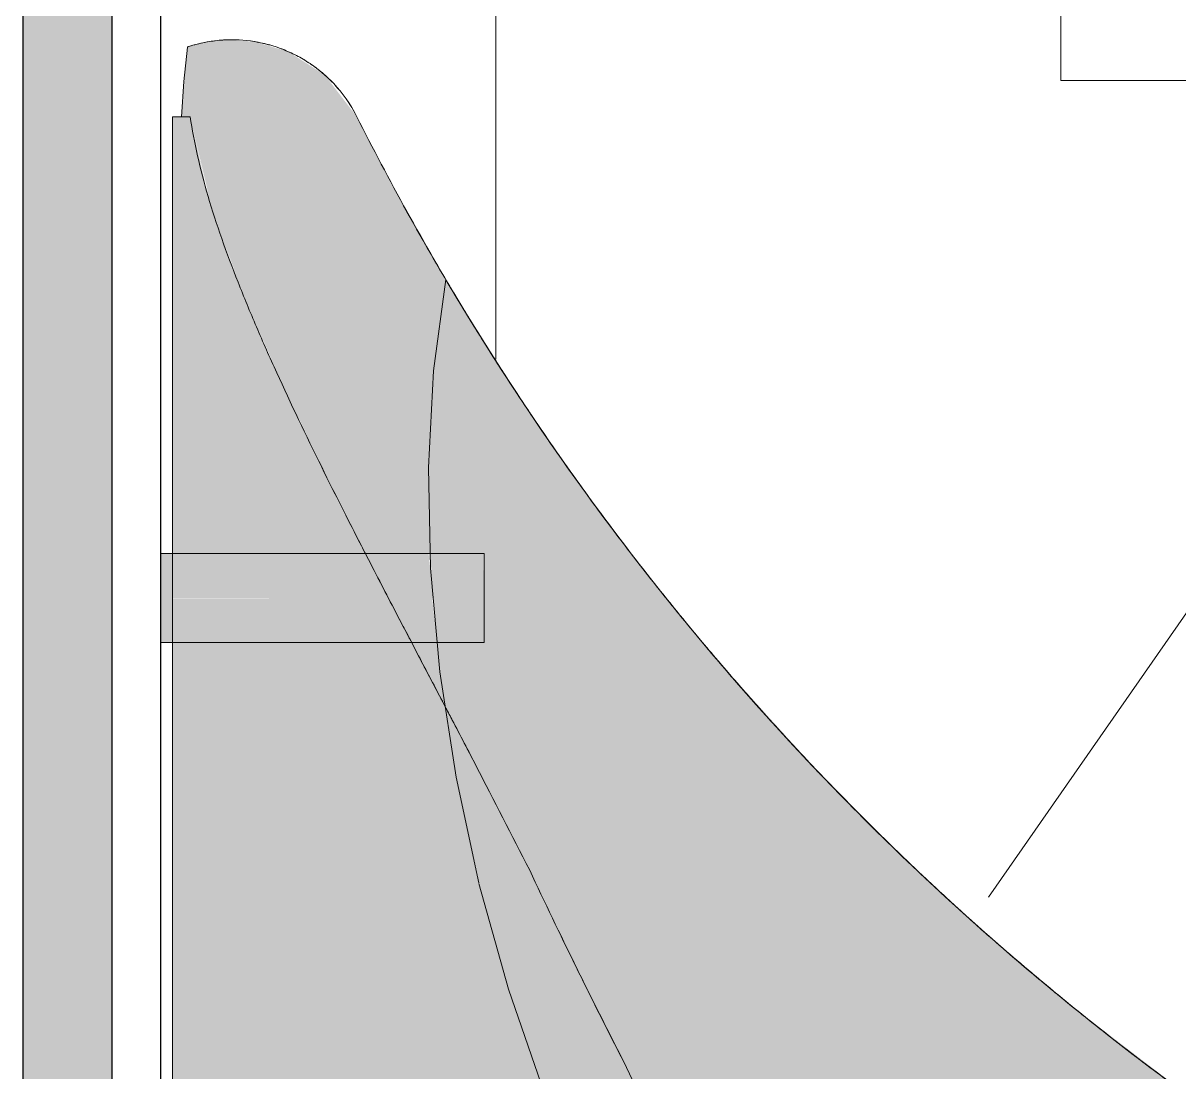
# Model space of a CAD drawing. Header units: millimetres. Extents: x 0 to 102275, y -2706 to 7916.
# Drawn here: x 72686.1 to 72946.2, y 700 to 936.1 of the extents above; entities that cross this region are included whole.
import ezdxf

# ---------------------------------------------------------------- set-up
doc = ezdxf.new("R2010")
doc.units = ezdxf.units.MM
for name, color, linetype, lineweight, true_color in [('A-WALL-5', 7, 'Continuous', 30, 0x3c3c3c), ('A-WALL-FNSH-3', 7, 'Continuous', 30, 0x3c3c3c), ('I-WALL-1', 7, 'Continuous', 9, 0x787878)]:
    doc.layers.add(name, color=color, linetype=linetype, lineweight=lineweight, true_color=true_color)
for name, color, linetype, lineweight in [('A-WALL-PATT', 7, 'Continuous', 9), ('P-SANR-FIXT', 7, 'Continuous', 9), ('P-SANR-FIXT-IDEN', 7, 'Continuous', 9)]:
    doc.layers.add(name, color=color, linetype=linetype, lineweight=lineweight)
doc.layers.add('P-SANR-FIXT-2', color=7, linetype='Continuous', lineweight=9, transparency=0.7)

# ---------------------------------------------------------------- blocks, each defined once
blk = doc.blocks.new('Urinal - Urinal-30617152-Развертка 1_15-1')
at = {"layer": 'P-SANR-FIXT-2'}
h = blk.add_hatch(color=256, dxfattribs=at)
h.paths.add_polyline_path([(69494.31, 493.38), (69501.66, 497.68), (69500.48, 496.47), (69501.67, 497.37), (69501.67, 497.14), (69504.57, 499.09), (69515.2, 507.91), (69526.33, 520.82), (69535.07, 534.33), (69543.16, 551.53), (69549.93, 572.39), (69554.29, 592.18), (69557.19, 614.85), (69545.89, 619.1), (69523.46, 628.38), (69532.04, 624.66), (69527.33, 603.53), (69521.89, 586.76), (69515.14, 571.59), (69508.42, 559.8), (69498.04, 546.49), (69489.21, 537.88), (69479.06, 530.64), (69476.79, 529.36), (69466, 524.08), (69466, 495.59), (69495.11, 495.59), (69495.11, 494.96), (69494.64, 494.3), (69494.71, 493.99), (69494.71, 493.68)])
h.paths.add_polyline_path([(69399.21, 495.59), (69426, 495.7), (69425.75, 520.19), (69410.08, 523.73), (69394.47, 529.71), (69378.21, 538.48), (69363.61, 548.46), (69347.11, 562.46), (69335.31, 574.09), (69343.79, 554.4), (69346.11, 547.79), (69332.8, 553.92), (69321.63, 558.39), (69313.08, 561.12), (69336.89, 537.5), (69359.98, 518.57), (69380.88, 504.61), (69398.82, 495.59)])
h.paths.add_polyline_path([(69465.58, 524.15), (69465.95, 524.36), (69465.59, 524.16)])
h.paths.add_polyline_path([(69465.79, 524.17), (69466, 524.26), (69465.81, 524.18)])
h.paths.add_polyline_path([(69240.01, 782.18), (69238.52, 793.22), (69238.21, 796.7), (69232.44, 796.7), (69239.02, 784.07)])
h.paths.add_polyline_path([(69228.84, 816.7), (69236.67, 816.7), (69236.27, 836.06), (69237.55, 858.91), (69240.13, 878.37), (69238.24, 881.84), (69228.84, 898.49), (69220.03, 915.14), (69212.91, 924.41), (69204.71, 929.67), (69197.04, 931.95), (69190.66, 932.32), (69185.9, 931.75), (69181.98, 930.71), (69180.63, 915), (69182.59, 915), (69187.28, 895.27), (69194.2, 875.84), (69203.89, 853.59), (69215.39, 829.87), (69222.06, 816.7), (69223.69, 816.7)])
h = blk.add_hatch(color=256, dxfattribs=at)
h.paths.add_polyline_path([(69200.75, 569.31), (69220.68, 571.89), (69240.81, 572.75), (69260.94, 571.89), (69280.87, 569.31), (69337.44, 569.31), (69335.31, 574.09), (69334.49, 574.91), (69318.59, 593.61), (69305.04, 612.15), (69292.65, 631.69), (69282.34, 650.14), (69271.73, 672.2), (69261.34, 698.02), (69252.94, 723.36), (69246.73, 746.5), (69241.94, 769.59), (69240.01, 782.18), (69232.44, 796.7), (69178.61, 796.7), (69178.61, 569.31), (69189.59, 569.31)])
h.paths.add_polyline_path([(69212.2, 816.7), (69222.06, 816.7), (69207.14, 846.78), (69199.6, 863.2), (69192.26, 880.98), (69186.14, 899.33), (69182.59, 915), (69178.61, 915), (69178.61, 816.7), (69188.46, 816.7)])
h = blk.add_hatch(color=256, dxfattribs=at)
h.paths.add_polyline_path([(69426, 520.14), (69465.95, 524.39), (69467.17, 524.86), (69483.69, 533.96), (69489.47, 538.13), (69500.34, 549.13), (69508.85, 560.55), (69517.18, 575.68), (69522.88, 589.1), (69528.63, 608.45), (69532.04, 624.66), (69514.48, 632.3), (69502.96, 637.67), (69493.21, 642.48), (69475.21, 651.79), (69450.34, 666.04), (69427.16, 680.87), (69408.29, 693.89), (69382.87, 713.42), (69377.24, 717.92), (69357.89, 734.65), (69343.81, 747.64), (69322.87, 768.78), (69303.84, 789.83), (69296.55, 798.39), (69285.73, 811.71), (69271.22, 831.02), (69257.83, 850.2), (69240.13, 878.37), (69237.4, 857.79), (69236.27, 836.06), (69236.73, 816.7), (69248.74, 816.7), (69248.6, 796.7), (69238.21, 796.7), (69238.8, 790.09), (69242.44, 766.34), (69248.45, 739.42), (69255.01, 716.46), (69263.19, 693.02), (69272.35, 670.92), (69284.6, 646.09), (69294.07, 629.15), (69309.08, 606.37), (69322.81, 588.42), (69335.78, 573.63), (69349.95, 559.75), (69364.58, 547.66), (69380.43, 537.05), (69397.24, 528.52), (69410.88, 523.44), (69425.75, 520.19)])
h.paths.add_polyline_path([(69465.9, 524.18), (69466, 524.21), (69479.35, 530.88), (69478.05, 530.3), (69469.63, 526.05), (69465.92, 524.19)])
for points in [[(69178.61, 806.7), (69178.61, 816.7), (69176, 816.7), (69176, 806.7)], [(69187.28, 806.7), (69237.33, 806.7), (69236.27, 816.7), (69178.61, 816.7), (69178.61, 806.7), (69187.17, 806.7)], [(69247.19, 796.7), (69248.74, 796.7), (69248.6, 816.7), (69236.67, 816.64), (69237.1, 809.29), (69238.21, 796.7), (69246.98, 796.7)], [(69178.61, 796.7), (69178.61, 806.7), (69176, 806.7), (69176, 796.7)], [(69213.91, 796.7), (69238.21, 796.7), (69237.04, 806.7), (69178.61, 806.61), (69178.61, 796.7), (69187.28, 796.7)]]:
    blk.add_hatch(color=256, dxfattribs=at).paths.add_polyline_path(points)
at = {"layer": 'P-SANR-FIXT'}
for p, q in [((69178.61, 569.31), (69178.61, 915)), ((69178.61, 915), (69178.61, 905.94)), ((69178.61, 915), (69180.63, 915)), ((69182.59, 915), (69178.61, 915)), ((69180.63, 915), (69182.59, 915)), ((69178.61, 905.75), (69178.61, 816.84)), ((69178.61, 816.7), (69176, 816.7)), ((69178.61, 816.84), (69178.61, 816.51)), ((69248.74, 816.7), (69178.61, 816.7)), ((69178.61, 816.5), (69178.61, 815.53)), ((69178.61, 815.49), (69178.61, 813.95)), ((69248.74, 806.7), (69248.74, 816.7)), ((69248.74, 816.7), (69248.74, 806.7)), ((69178.61, 813.9), (69178.61, 811.88)), ((69178.61, 811.81), (69178.61, 809.45)), ((69178.61, 809.37), (69178.61, 806.83)), ((69178.61, 806.64), (69178.61, 801.83)), ((69248.74, 797.1), (69248.74, 806.7)), ((69248.74, 806.7), (69248.74, 797.1)), ((69178.61, 801.75), (69178.61, 799.77)), ((69178.61, 799.7), (69178.61, 798.18)), ((69176, 796.7), (69178.61, 796.7)), ((69178.61, 798.12), (69178.61, 797.17)), ((69178.61, 797.13), (69178.61, 796.81)), ((69178.61, 796.81), (69178.61, 569.31)), ((69178.61, 796.7), (69248.74, 796.7)), ((69248.74, 796.7), (69248.74, 797.04)), ((69248.74, 797.04), (69248.74, 796.7)), ((69242.44, 766.34), (69238.8, 790.09)), ((69247.58, 742.57), (69242.44, 766.34))]:
    blk.add_line(p, q, dxfattribs=at)
at = {"layer": 'P-SANR-FIXT', "flags": 128}
for points in [[(69181.98, 930.71), (69181.2, 922.94), (69180.63, 915)], [(69180.63, 915), (69181.2, 922.94), (69181.98, 930.71)], [(69238.8, 790.09), (69236.73, 813.41), (69236.27, 836.06), (69237.4, 857.79), (69240.13, 878.37)], [(69240.13, 878.37), (69237.4, 857.79), (69236.27, 836.06)], [(69236.27, 836.06), (69236.73, 813.41), (69238.8, 790.09), (69242.44, 766.34), (69247.58, 742.57)], [(69262.34, 695.1), (69254.27, 718.59), (69247.61, 742.43)], [(69247.61, 742.43), (69254.27, 718.59), (69262.34, 695.1), (69271.73, 672.2), (69282.34, 650.14), (69294.07, 629.15), (69306.77, 609.46), (69320.33, 591.28), (69334.58, 574.81)]]:
    blk.add_lwpolyline(points, dxfattribs=at)
at = {"layer": 'P-SANR-FIXT'}
for points, knots in [([(69220.14, 915), (69218.68, 917.91), (69215.96, 921.64), (69211.9, 925.37), (69208.81, 927.57), (69206.24, 928.99), (69204.2, 929.91), (69201.19, 931.08), (69196.29, 932.27), (69190.38, 932.48), (69185.6, 931.78), (69182.63, 930.95), (69181.99, 930.72), (69181.98, 930.71)], [-1, -1, -1, -1, -0.892857, -0.839286, -0.785714, -0.732143, -0.705357, -0.678571, -0.571429, -0.428571, -0.285714, -0.142857, 0, 0, 0, 0]), ([(69181.98, 930.71), (69181.99, 930.72), (69182.36, 930.84), (69184.02, 931.35), (69186.75, 931.97), (69190.92, 932.46), (69195.75, 932.29), (69200.7, 931.21), (69204.02, 930.03), (69206.76, 928.71), (69208.81, 927.53), (69210.87, 926.12), (69214.97, 922.79), (69218.19, 918.87), (69220.14, 915)], [-1, -1, -1, -1, -0.892857, -0.785714, -0.678571, -0.571429, -0.428571, -0.357143, -0.285714, -0.25, -0.214286, -0.178571, -0.142857, 0, 0, 0, 0]), ([(69182.59, 915), (69183.49, 909.3), (69186.15, 897.34), (69191.92, 881.17), (69197.45, 867.74), (69203.55, 853.99), (69211.67, 837.07), (69218.65, 823.29), (69222.02, 816.73)], [0, 0, 0, 0, 0.125, 0.25, 0.3125, 0.375, 0.5, 0.6111334, 0.6111334, 0.6111334, 0.6111334]), ([(69259.02, 745.44), (69255, 753.29), (69246.99, 768.92), (69234.93, 791.88), (69223.19, 814.37), (69212.04, 836.28), (69203.55, 853.99), (69197.45, 867.74), (69191.92, 881.17), (69186.15, 897.34), (69183.49, 909.3), (69182.59, 915)], [0, 0, 0, 0, 0.125, 0.25, 0.375, 0.5, 0.625, 0.6875, 0.75, 0.875, 1, 1, 1, 1]), ([(69557.19, 614.85), (69557.17, 614.86), (69556.66, 615.04), (69554.54, 615.82), (69551.55, 616.94), (69548.5, 618.1), (69545.94, 619.08), (69543.07, 620.2), (69539.89, 621.46), (69536.44, 622.85), (69532.78, 624.35), (69528.9, 625.97), (69523.37, 628.33), (69513.08, 632.85), (69496.68, 640.53), (69475.36, 651.52), (69453.13, 664.15), (69430.61, 678.25), (69408.22, 693.69), (69378.95, 715.87), (69344.01, 746.29), (69305.93, 786.06), (69272.12, 828.36), (69247.96, 864.71), (69231.17, 893.72), (69223.68, 907.95), (69220.14, 915)], [-1, -1, -1, -1, -0.975, -0.95, -0.925, -0.9125, -0.9, -0.8875, -0.875, -0.8625, -0.85, -0.8375, -0.825, -0.8, -0.75, -0.7, -0.65, -0.6, -0.55, -0.5, -0.4, -0.3, -0.2, -0.1, -0.05, 0, 0, 0, 0]), ([(69220.14, 915), (69223.68, 907.95), (69231.04, 893.96), (69239.28, 879.7), (69243.53, 872.68)], [-1, -1, -1, -1, -0.95, -0.90166644, -0.90166644, -0.90166644, -0.90166644]), ([(69256.49, 852.22), (69255.93, 853.06), (69254.75, 854.85), (69253.04, 857.49), (69250.71, 861.11), (69248.57, 864.51), (69246.71, 867.5), (69244.97, 870.31), (69243.44, 872.83), (69242.22, 874.86), (69241.26, 876.47), (69240.43, 877.87), (69240.16, 878.31), (69240.13, 878.37)], [0.858667, 0.858667, 0.858667, 0.858667, 0.8668478, 0.8763587, 0.8858696, 0.9048913, 0.9144022, 0.923913, 0.9429348, 0.9524457, 0.9619565, 0.9809783, 1, 1, 1, 1]), ([(69240.13, 878.37), (69240.17, 878.31), (69240.42, 877.88), (69241.15, 876.65), (69241.88, 875.42), (69242.85, 873.82), (69244.04, 871.85), (69245.4, 869.61), (69246.89, 867.2), (69248.52, 864.58), (69250.33, 861.71), (69252.28, 858.67), (69254.31, 855.52), (69255.74, 853.34), (69256.48, 852.23)], [0, 0, 0, 0, 0.0217391, 0.0326087, 0.0434783, 0.0543478, 0.0652174, 0.076087, 0.0869565, 0.0978261, 0.1086957, 0.1195652, 0.1304348, 0.1413043, 0.1413043, 0.1413043, 0.1413043]), ([(69243.53, 872.68), (69243.68, 872.44), (69243.98, 871.94), (69244.29, 871.44), (69244.45, 871.18)], [-0.901666436, -0.901666436, -0.901666436, -0.901666436, -0.9, -0.89820748, -0.89820748, -0.89820748, -0.89820748]), ([(69256.48, 852.23), (69257.22, 851.11), (69258.15, 849.71), (69259.11, 848.29), (69259.29, 848.02)], [0.14130435, 0.14130435, 0.14130435, 0.14130435, 0.15217391, 0.1546635, 0.1546635, 0.1546635, 0.1546635]), ([(69259.29, 848.02), (69259.11, 848.29), (69258.15, 849.71), (69257.22, 851.11), (69256.49, 852.22)], [0.8453365, 0.8453365, 0.8453365, 0.8453365, 0.84782609, 0.85866696, 0.85866696, 0.85866696, 0.85866696]), ([(69287.94, 808.89), (69287.9, 808.94), (69284.17, 813.64), (69278.79, 820.62), (69272.16, 829.59), (69267.39, 836.25), (69263.12, 842.37), (69260.48, 846.25), (69259.29, 848.02)], [0.7332886, 0.7332886, 0.7332886, 0.7332886, 0.7336957, 0.7717391, 0.7907609, 0.8097826, 0.8288043, 0.8453365, 0.8453365, 0.8453365, 0.8453365]), ([(69259.29, 848.02), (69260.67, 845.96), (69263.73, 841.48), (69268.72, 834.37), (69276.1, 824.19), (69282.62, 815.61), (69287.37, 809.6), (69287.94, 808.89)], [0.1546635, 0.1546635, 0.1546635, 0.1546635, 0.173913, 0.1956522, 0.2173913, 0.2608696, 0.2667114, 0.2667114, 0.2667114, 0.2667114]), ([(69271.16, 831.01), (69271.75, 830.2), (69272.79, 828.76), (69273.85, 827.32), (69274.31, 826.69)], [-0.80565182, -0.80565182, -0.80565182, -0.80565182, -0.8, -0.79559839, -0.79559839, -0.79559839, -0.79559839]), ([(69303.73, 789.83), (69302.24, 791.56), (69298.29, 796.19), (69294.46, 800.81), (69292.12, 803.69)], [0.68156152, 0.68156152, 0.68156152, 0.68156152, 0.69565217, 0.71914429, 0.71914429, 0.71914429, 0.71914429]), ([(69232.4, 796.74), (69233.26, 795.1), (69235.78, 790.29), (69238.32, 785.44), (69239.99, 782.24)], [0.7227517, 0.7227517, 0.7227517, 0.7227517, 0.75, 0.80235536, 0.80235536, 0.80235536, 0.80235536]), ([(69309.21, 783.57), (69310.57, 782.04), (69314.57, 777.58), (69318.67, 773.13), (69321.41, 770.22)], [0.33541473, 0.33541473, 0.33541473, 0.33541473, 0.34782609, 0.37170348, 0.37170348, 0.37170348, 0.37170348]), ([(69241.58, 779.21), (69243.38, 775.77), (69249.2, 764.61), (69255, 753.29), (69259.02, 745.44)], [0.8188833, 0.8188833, 0.8188833, 0.8188833, 0.875, 1, 1, 1, 1]), ([(69363.13, 729.92), (69362.28, 730.67), (69350.12, 741.41), (69337.86, 753.15), (69327.05, 764.32), (69326.45, 764.94)], [0.51518055, 0.51518055, 0.51518055, 0.51518055, 0.52173913, 0.60869565, 0.61379941, 0.61379941, 0.61379941, 0.61379941]), ([(69326.46, 764.93), (69332.14, 759.03), (69344.04, 747.17), (69356.6, 735.66), (69363.12, 729.93)], [0.38620059, 0.38620059, 0.38620059, 0.38620059, 0.43478261, 0.48481945, 0.48481945, 0.48481945, 0.48481945]), ([(69369.54, 724.37), (69372.26, 722.05), (69376.67, 718.35), (69381.14, 714.71), (69382.82, 713.35)], [0.50111414, 0.50111414, 0.50111414, 0.50111414, 0.52173913, 0.53419397, 0.53419397, 0.53419397, 0.53419397]), ([(69382.82, 713.35), (69384.01, 712.4), (69386.44, 710.45), (69388.88, 708.52), (69390.14, 707.54)], [-0.50823337, -0.50823337, -0.50823337, -0.50823337, -0.5, -0.49131098, -0.49131098, -0.49131098, -0.49131098]), ([(69403.64, 697.29), (69400.94, 699.28), (69396.42, 702.67), (69391.94, 706.14), (69390.14, 707.54)], [0.41535292, 0.41535292, 0.41535292, 0.41535292, 0.43478261, 0.44792567, 0.44792567, 0.44792567, 0.44792567]), ([(69337.44, 569.31), (69334.35, 575.98), (69328.21, 589.7), (69319.32, 611.35), (69310.24, 633.68), (69297.6, 664.07), (69287.33, 687.14), (69280.13, 702.4)], [0, 0, 0, 0, 0.166667, 0.333333, 0.5, 0.666667, 1, 1, 1, 1])]:
    blk.add_open_spline(points, degree=3, knots=knots, dxfattribs=at)
for points in [[(69182.59, 915), (69181.93, 915), (69180.95, 915), (69180.63, 915), (69180.63, 915)], [(69180.63, 915), (69180.63, 915), (69180.95, 915), (69181.93, 915), (69182.59, 915)], [(69244.45, 871.18), (69248.34, 864.79), (69252.39, 858.41), (69256.61, 852.04)], [(69256.61, 852.04), (69257.54, 850.63), (69258.48, 849.22), (69259.43, 847.81)], [(69259.43, 847.81), (69263.22, 842.19), (69267.13, 836.58), (69271.16, 831.01)], [(69274.31, 826.69), (69278.72, 820.7), (69283.28, 814.76), (69287.96, 808.86)], [(69222.2, 816.39), (69222.56, 815.68), (69222.93, 814.98), (69223.29, 814.27)], [(69223.29, 814.27), (69225.38, 810.21), (69227.51, 806.12), (69229.65, 802)], [(69292.12, 803.69), (69290.71, 805.43), (69289.31, 807.16), (69287.94, 808.89)], [(69287.94, 808.89), (69289.31, 807.16), (69290.7, 805.43), (69292.11, 803.7)], [(69287.96, 808.86), (69289.35, 807.12), (69290.75, 805.37), (69292.17, 803.64)], [(69229.78, 801.77), (69230.2, 800.95), (69230.63, 800.13), (69231.06, 799.31)], [(69292.11, 803.7), (69295.86, 799.09), (69299.73, 794.46), (69303.73, 789.84)], [(69292.17, 803.64), (69295.95, 798.98), (69299.82, 794.37), (69303.76, 789.79)], [(69231.06, 799.3), (69231.27, 798.9), (69231.48, 798.5), (69231.69, 798.09)], [(69231.82, 797.86), (69231.95, 797.6), (69232.09, 797.34), (69232.22, 797.09)], [(69303.73, 789.84), (69305.53, 787.75), (69307.36, 785.65), (69309.21, 783.57)], [(69309.22, 783.56), (69307.37, 785.65), (69305.54, 787.74), (69303.73, 789.83)], [(69303.76, 789.79), (69304.72, 788.69), (69305.68, 787.58), (69306.64, 786.48)], [(69306.64, 786.48), (69307.51, 785.5), (69308.38, 784.51), (69309.25, 783.53)], [(69321.41, 770.23), (69317.24, 774.65), (69313.17, 779.1), (69309.22, 783.56)], [(69309.25, 783.53), (69313.24, 779.03), (69317.3, 774.59), (69321.44, 770.19)], [(69239.99, 782.24), (69240.48, 781.3), (69240.98, 780.36), (69241.47, 779.42)], [(69326.45, 764.94), (69324.75, 766.7), (69323.07, 768.46), (69321.41, 770.23)], [(69321.41, 770.22), (69323.08, 768.45), (69324.76, 766.69), (69326.46, 764.93)], [(69321.44, 770.19), (69323.1, 768.42), (69324.78, 766.66), (69326.47, 764.91)], [(69326.47, 764.91), (69332.18, 758.99), (69338.03, 753.16), (69344.01, 747.44)], [(69344.01, 747.44), (69344.23, 747.24), (69344.44, 747.04), (69344.65, 746.83)], [(69344.65, 746.83), (69350.69, 741.08), (69356.85, 735.44), (69363.13, 729.92)], [(69259.02, 745.44), (69262.4, 738.23), (69269.29, 723.84), (69276.47, 709.53), (69280.13, 702.4)], [(69269.37, 723.84), (69265.85, 731.02), (69262.4, 738.22), (69259.02, 745.44)], [(69269.36, 723.86), (69265.84, 731.03), (69262.4, 738.23), (69259.02, 745.44)], [(69259.02, 745.44), (69262.4, 738.22), (69265.85, 731.02), (69269.37, 723.84)], [(69363.12, 729.93), (69365.25, 728.06), (69367.38, 726.21), (69369.54, 724.37)], [(69363.13, 729.92), (69365.26, 728.05), (69367.4, 726.2), (69369.56, 724.36)], [(69369.55, 724.37), (69367.39, 726.2), (69365.25, 728.06), (69363.13, 729.92)], [(69272.1, 718.31), (69271.18, 720.16), (69270.27, 722.01), (69269.36, 723.86)], [(69280.13, 702.4), (69276.48, 709.52), (69272.89, 716.67), (69269.37, 723.84)], [(69269.37, 723.84), (69270.27, 722), (69271.18, 720.15), (69272.1, 718.31)], [(69382.83, 713.34), (69378.35, 716.96), (69373.92, 720.63), (69369.55, 724.37)], [(69369.56, 724.36), (69373.93, 720.62), (69378.36, 716.95), (69382.82, 713.35)], [(69280.13, 702.4), (69277.44, 707.65), (69274.78, 712.91), (69272.16, 718.19)], [(69272.16, 718.19), (69274.78, 712.91), (69277.44, 707.65), (69280.13, 702.4)], [(69382.82, 713.35), (69385.25, 711.39), (69387.69, 709.46), (69390.14, 707.54)], [(69390.14, 707.54), (69387.69, 709.46), (69385.25, 711.39), (69382.83, 713.34)], [(69390.14, 707.54), (69394.6, 704.05), (69399.1, 700.63), (69403.64, 697.29)], [(69390.14, 707.54), (69394.6, 704.06), (69399.11, 700.63), (69403.64, 697.29)], [(69280.13, 702.4), (69283.73, 694.77), (69287.24, 687.11), (69290.67, 679.45)]]:
    blk.add_open_spline(points, degree=3, dxfattribs=at)
blk = doc.blocks.new('М_сантехническая_рамка1 - В рамке-30590747-Развертка 1_15-1')
at = {"layer": 'P-SANR-FIXT-IDEN'}
for p, q in [((69601.87, 1033.62), (69378.56, 1033.62)), ((69378.56, 1033.62), (69378.56, 923.17)), ((69601.87, 923.17), (69601.87, 1033.62)), ((69378.56, 923.17), (69601.87, 923.17))]:
    blk.add_line(p, q, dxfattribs=at)

msp = doc.modelspace()

# ---------------------------------------------------------------- hatches: boundary and pattern name
at = {"layer": 'A-WALL-PATT'}
h = msp.add_hatch(dxfattribs=at)
h.set_pattern_fill('FP_12', color=256, style=0, pattern_type=2)
h.set_pattern_definition([(90, (73992.1, 0), (-600, 4e-14), []), (180, (73992.1, 0), (-7e-14, -600), [])])
h.paths.add_polyline_path([(72717.09, 0), (73392.09, 0), (73392.09, 600), (73981.09, 600), (73981.09, 1800), (72717.09, 1800), (72717.09, 1009.61), (72722.1, 1009.61), (72722.1, 998.09), (72765.09, 998.25), (72765.09, 999.61), (72809.49, 999.16), (72810.09, 998.5), (72809.83, 955.44), (72809.04, 954.61), (72774.22, 954.61), (72774.22, 954.28), (72768.63, 954.28), (72768.56, 954.63), (72765.09, 954.86), (72765.09, 956.11), (72722.1, 956.11), (72722.1, 944.61), (72717.09, 944.61), (72717.09, 816.7), (72719.7, 816.7), (72719.7, 915), (72721.71, 915), (72723.06, 930.71), (72726.99, 931.75), (72732.72, 932.27), (72738.13, 931.95), (72745.8, 929.67), (72754, 924.41), (72761.23, 915), (72772.48, 893.65), (72788.11, 867.17), (72802.7, 844.78), (72815.45, 826.71), (72833.33, 803.67), (72850.4, 783.57), (72869.45, 763.08), (72887.74, 745.01), (72910.71, 724.44), (72931.27, 707.62), (72953.53, 691.03), (72975.32, 676.22), (72998.46, 661.95), (73020.1, 649.82), (73044.05, 637.74), (73064.72, 628.3), (73079.82, 621.97), (73098.28, 614.85), (73095.36, 591.98), (73090.66, 570.81), (73083.82, 550.63), (73076.11, 534.25), (73066.49, 519.38), (73054.85, 506.43), (73042.29, 496.51), (73035.08, 492.53), (73017.38, 443.91), (73008.18, 440), (73008.18, 425), (73014.2, 424.74), (73015.18, 424.29), (73017.12, 423.45), (73019.38, 419.81), (73032.41, 363.37), (73031.93, 359.86), (73028.84, 357.4), (73016.9, 353.12), (73012.09, 353.12), (73012.09, 293.12), (73010.58, 286.83), (73007.69, 282.52), (73002.13, 279.09), (72998.05, 278.36), (72994.94, 278.12), (72975.8, 278.38), (72970.98, 279.51), (72966.48, 282.52), (72963.23, 287.38), (72962.09, 293.12), (72962.09, 353.12), (72957.09, 353.12), (72944.93, 357.55), (72942.24, 359.92), (72941.77, 363.37), (72942.93, 368.88), (72925, 368.88), (72925, 361.87), (72890, 361.87), (72890, 368.88), (72722.63, 368.88), (72722.63, 360.28), (72721.46, 357.45), (72718.63, 356.28), (72717.09, 356.28), (72717.09, 16.77)])
h.paths.add_polyline_path([(72959.18, 424.29), (72959.63, 424.29), (72959.23, 424.3)])
h.paths.add_polyline_path([(72842.06, 406.88), (72890, 406.88), (72890, 413.89), (72925, 413.89), (72925, 406.88), (72951.81, 406.88), (72955.04, 420.26), (72957.31, 423.63), (72962, 425), (72966, 425), (72965.78, 440.09), (72956.79, 443.91), (72937.98, 495.59), (72939.91, 495.59), (72921.79, 504.73), (72898.09, 520.72), (72873.95, 541.23), (72853.84, 561.36), (72849.55, 562.79), (72835.9, 566.45), (72821.95, 569.31), (72802.02, 571.89), (72781.9, 572.75), (72761.77, 571.89), (72741.83, 569.31), (72729.54, 566.81), (72719.7, 564.36), (72719.7, 796.7), (72717.09, 796.7), (72717.09, 419.49), (72719.09, 419.29), (72721.55, 418.1), (72722.63, 415.49), (72722.63, 406.88), (72770.8, 406.88)])
at = {"layer": 'I-WALL-1'}
h = msp.add_hatch(dxfattribs=at)
h.set_pattern_fill('FP_11', color=256, style=0, pattern_type=2)
h.set_pattern_definition([(0, (74830.697, 0), (30.48, 7.62), [2.515, -20.345, 2.515, -20.345, -121.92]), (0, (74830.697, 0), (30.48, 7.62), [-45.72, 2.515, -43.205, 2.515, -20.345, -53.34]), (0, (74830.697, 0), (30.48, 7.62), [-114.3, 2.515, -12.725, 2.515, -35.585]), (120, (74842.127, 3.81), (-21.839114, 22.586454), [2.515, -20.345, 2.515, -20.345, -121.92]), (120, (74842.127, 3.81), (-21.839114, 22.586454), [-45.72, 2.515, -43.205, 2.515, -20.345, -53.34]), (120, (74842.127, 3.81), (-21.839114, 22.586454), [-114.3, 2.515, -12.725, 2.515, -35.585]), (240, (74845.937, 19.05), (-8.640886, -30.206454), [2.515, -20.345, 2.515, -20.345, -121.92]), (240, (74845.937, 19.05), (-8.640886, -30.206454), [-45.72, 2.515, -43.205, 2.515, -20.345, -53.34]), (240, (74845.937, 19.05), (-8.640886, -30.206454), [-114.3, 2.515, -12.725, 2.515, -35.585])])
h.paths.add_polyline_path([(72706.09, 0), (72706.09, 3470), (72686.09, 3470), (72686.09, 0)])

# ---------------------------------------------------------------- linework, layer by layer
at = {"layer": 'A-WALL-5'}
msp.add_line((72686.09, -5.17), (72686.09, 3880.32), dxfattribs=at)
at = {"layer": 'A-WALL-FNSH-3'}
for p, q in [((72706.09, 3450), (72706.09, 0)), ((72717.09, 0), (72717.09, 1800))]:
    msp.add_line(p, q, dxfattribs=at)
at = {"layer": 'P-SANR-FIXT-IDEN'}
msp.add_line((72903.36, 739.32), (73031.3, 923.17), dxfattribs=at)

# ---------------------------------------------------------------- block references
at = {"layer": 'P-SANR-FIXT'}
msp.add_blockref('Urinal - Urinal-30617152-Развертка 1_15-1', (3541.09, 0), dxfattribs=at)
at = {"layer": 'P-SANR-FIXT-IDEN'}
msp.add_blockref('М_сантехническая_рамка1 - В рамке-30590747-Развертка 1_15-1', (3541.09, 0), dxfattribs=at)

doc.saveas('drawing.dxf')
